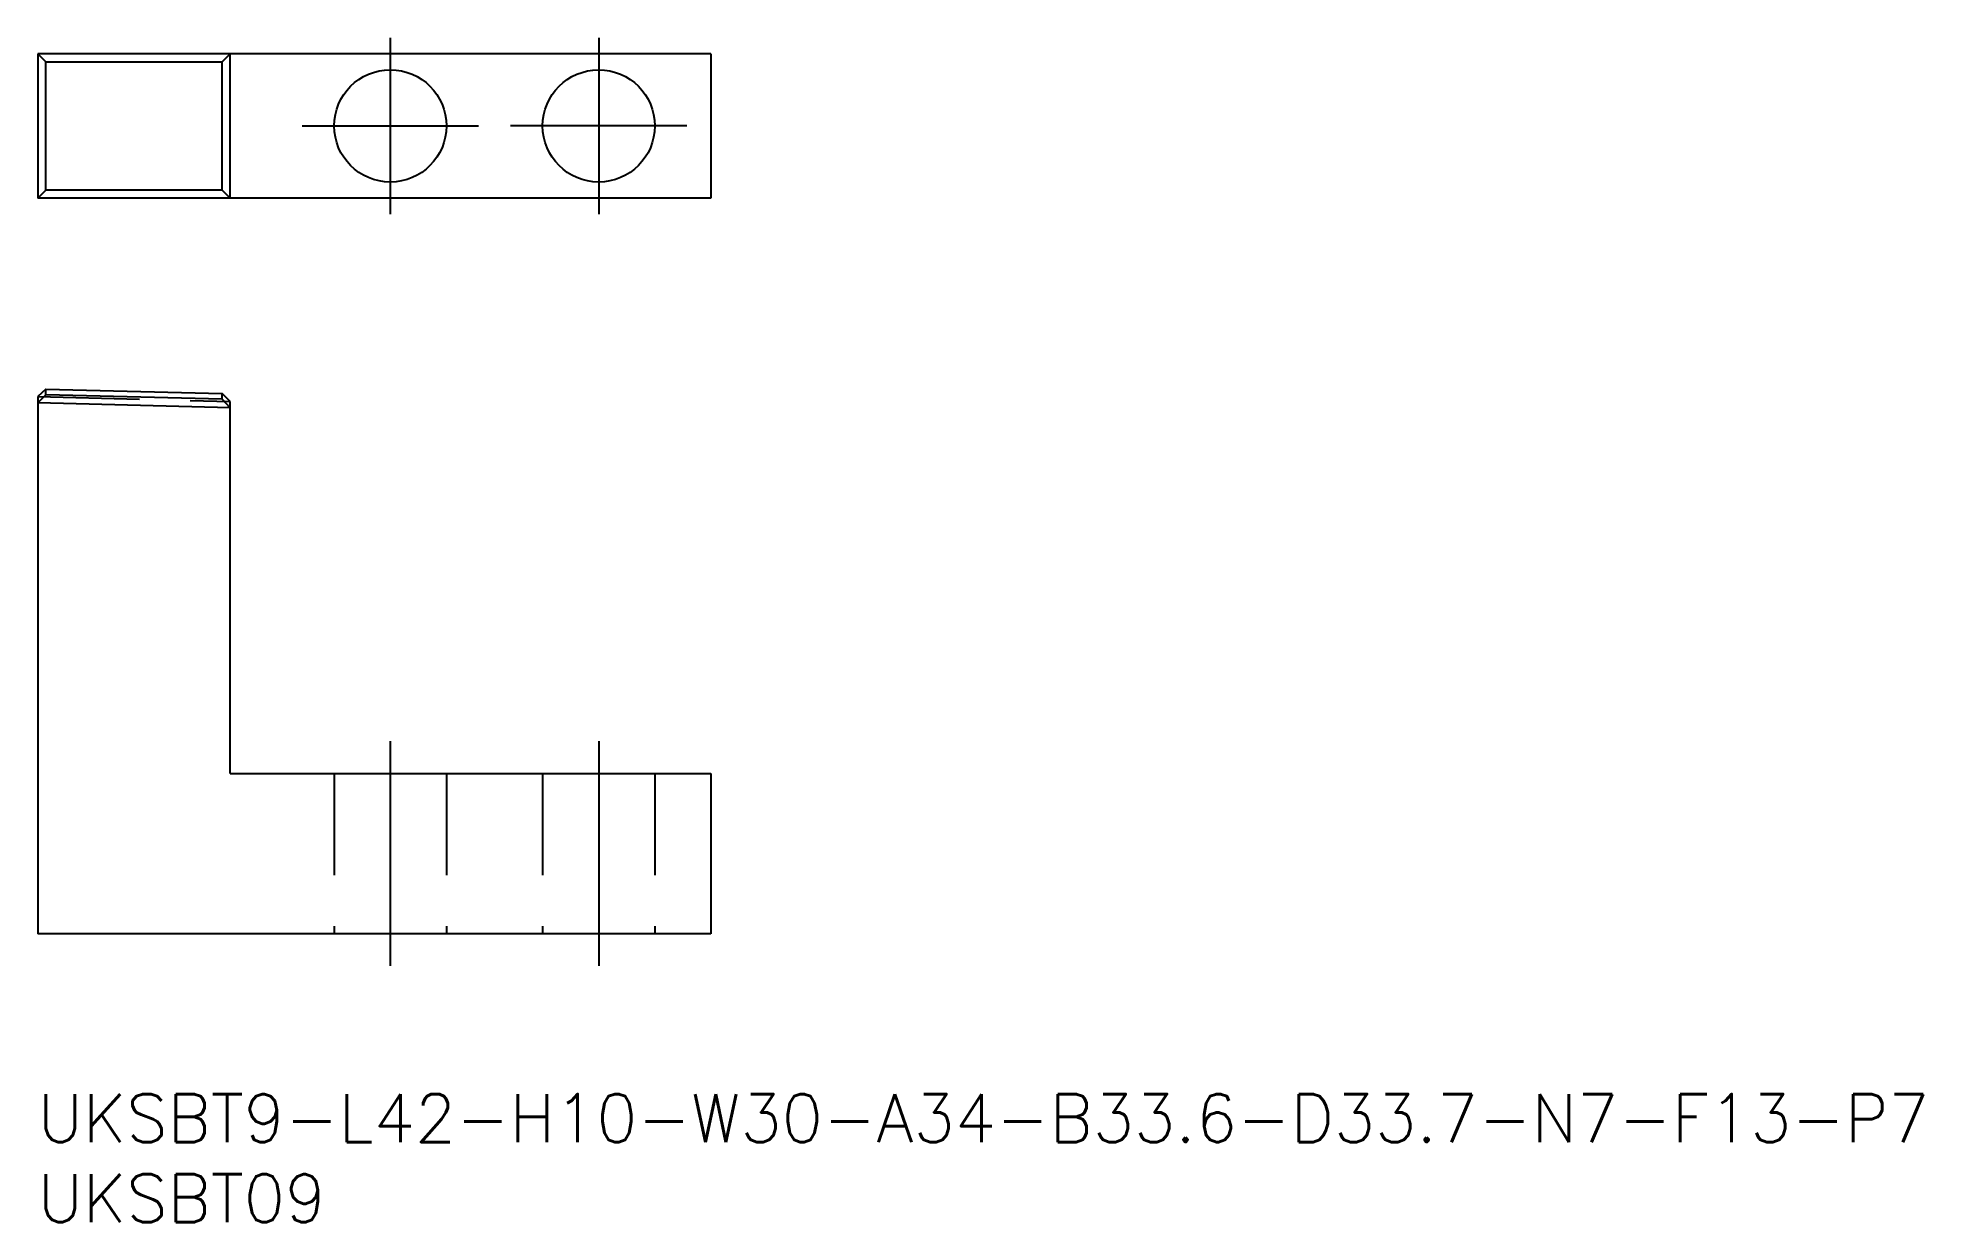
# Model space of a CAD drawing. Extents: x 0 to 118, y -8 to 66.
import ezdxf

# ---------------------------------------------------------------- set-up
doc = ezdxf.new("R2010")
doc.units = 0
doc.header["$LTSCALE"] = 0.5
doc.linetypes.add('CENTER', pattern=[50.8, 31.75, -6.35, 6.35, -6.35])
doc.linetypes.add('DASHED', pattern=[19.05, 12.7, -6.35])
for name, color, linetype in [('MSM_CENTER', 1, 'CENTER'), ('MSM_CONTINUOUS', 7, 'CONTINUOUS'), ('MSM_DASHED', 4, 'DASHED'), ('MSM_PART_NUMBER', 7, 'CONTINUOUS')]:
    doc.layers.add(name, color=color, linetype=linetype)
doc.styles.get("Standard").update_dxf_attribs({"font": 'txt.shx', "height": 3, "bigfont": 'bigfont.shx'})

msp = doc.modelspace()

# ---------------------------------------------------------------- linework, layer by layer
at = {"layer": 'MSM_CENTER'}
for p, q in [((22, 65.88), (22, 54.88)), ((35, 65.88), (35, 54.88)), ((16.5, 60.38), (27.5, 60.38)), ((40.5, 60.38), (29.5, 60.38)), ((22, 22), (22, 8)), ((35, 22), (35, 8))]:
    msp.add_line(p, q, dxfattribs=at)
at = {"layer": 'MSM_CONTINUOUS'}
for p, q in [((42, 64.88), (0, 64.88)), ((0, 64.88), (0, 55.88)), ((0.5, 64.38), (0, 64.88)), ((12, 64.88), (11.5, 64.38)), ((12, 55.88), (12, 64.88)), ((42, 64.88), (42, 55.88)), ((0.5, 64.38), (11.5, 64.38)), ((0.5, 56.38), (0.5, 64.38)), ((11.5, 56.38), (11.5, 64.38)), ((0, 55.88), (0.5, 56.38)), ((42, 55.88), (0, 55.88)), ((11.5, 56.38), (0.5, 56.38)), ((12, 55.88), (11.5, 56.38)), ((0.5, 43.97), (0, 43.5)), ((0, 43.1), (0.5, 43.61)), ((0.5, 43.97), (11.5, 43.69)), ((0.5, 43.61), (0.5, 43.97)), ((11.5, 43.33), (0.5, 43.61)), ((12, 43.2), (11.5, 43.69)), ((11.5, 43.33), (11.5, 43.69)), ((0, 43.5), (0, 10)), ((12, 42.8), (0, 43.1)), ((12, 42.8), (11.5, 43.33)), ((12, 20), (12, 43.2)), ((12, 20), (42, 20)), ((42, 20), (42, 10)), ((42, 10), (0, 10))]:
    msp.add_line(p, q, dxfattribs=at)
for centre in [(22, 60.38), (35, 60.38)]:
    msp.add_circle(centre, 3.5, dxfattribs=at)
at = {"layer": 'MSM_DASHED'}
for p, q in [((0, 43.5), (12, 43.2)), ((18.5, 20), (18.5, 10)), ((25.5, 20), (25.5, 10)), ((31.5, 20), (31.5, 10)), ((38.5, 20), (38.5, 10))]:
    msp.add_line(p, q, dxfattribs=at)

# ---------------------------------------------------------------- texts
at = {"layer": 'MSM_PART_NUMBER'}
for s, p in [('UKSBT9-L42-H10-W30-A34-B33.6-D33.7-N7-F13-P7', (0, -3)), ('UKSBT09', (0, -8))]:
    msp.add_text(s, height=3, dxfattribs=at).set_placement(p)

doc.saveas('drawing.dxf')
